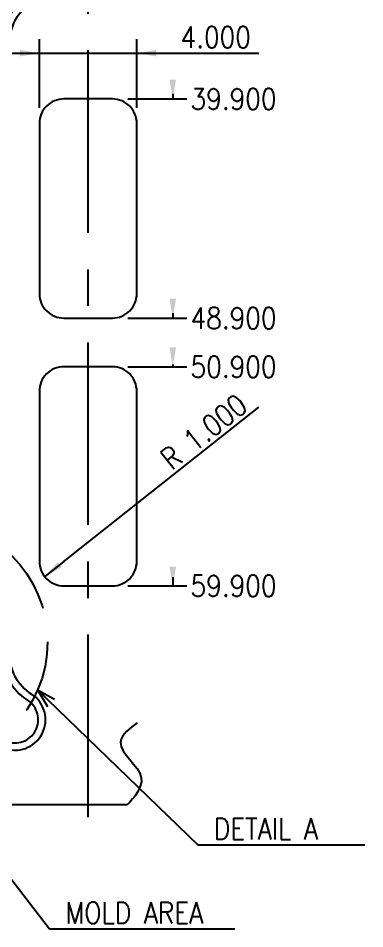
# Model space of a CAD drawing. Extents: x -105 to 405, y -68 to 126.
# Drawn here: x 293.43 to 307.67, y 26.09 to 63.49 of the extents above; entities that cross this region are included whole.
import ezdxf

# ---------------------------------------------------------------- set-up
doc = ezdxf.new("R2010")
doc.units = 0
for name, pattern in [('CENTER', [12, 7.5, -1.5, 1.5, -1.5]), ('DASHED', [4.5, 3, -1.5]), ('PHANTOM', [15, 7.5, -1.5, 1.5, -1.5, 1.5, -1.5])]:
    doc.linetypes.add(name, pattern=pattern)
doc.layers.add('2', color=7, linetype='CONTINUOUS')
doc.layers.add('2D', color=4, linetype='CONTINUOUS')
doc.styles.get("Standard").update_dxf_attribs({"font": 'ROMANS', "bigfont": 'EXTFONT2'})

msp = doc.modelspace()

# ---------------------------------------------------------------- linework, layer by layer
at = {"layer": '2', "linetype": 'CONTINUOUS'}
msp.add_lwpolyline([(297.9078, 31.1749), (234.8045, 31.1749), (233.8045, 32.1749), (233.8045, 40.1749), (234.8045, 40.1749, 0.4142136), (235.8045, 41.1749), (235.8045, 48.1749, 0.4142136), (234.8045, 49.1749), (233.8045, 49.1749), (233.8045, 51.1749), (234.8045, 51.1749, 0.4142136), (235.8045, 52.1749), (235.8045, 59.1749, 0.4142136), (234.8045, 60.1749), (233.8045, 60.1749), (233.8045, 70.1749)], format="xyb", dxfattribs=at)
for points in [[(298.3045, 52.1749), (298.3045, 59.1749, 0.4142136), (297.3045, 60.1749), (295.3045, 60.1749, 0.4142136), (294.3045, 59.1749), (294.3045, 52.1749, 0.4142136), (295.3045, 51.1749), (297.3045, 51.1749, 0.4142136)], [(298.3045, 41.1749), (298.3045, 48.1749, 0.4142136), (297.3045, 49.1749), (295.3045, 49.1749, 0.4142136), (294.3045, 48.1749), (294.3045, 41.1749, 0.4142136), (295.3045, 40.1749), (297.3045, 40.1749, 0.4142136)]]:
    msp.add_lwpolyline(points, format="xyb", close=True, dxfattribs=at)
at = {"layer": '2D', "color": 7, "linetype": 'CENTER'}
msp.add_line((296.3045, 30.6749), (296.3045, 101.6749), dxfattribs=at)
at = {"layer": '2D', "color": 7, "linetype": 'CONTINUOUS'}
for p, q in [((294.3045, 59.8099), (294.3045, 62.6289)), ((298.3045, 59.8099), (298.3045, 62.6289)), ((292.717, 62.0574), (299.892, 62.0574)), ((298.3045, 62.0574), (303.3221, 62.0574)), ((299.7828, 60.3813), (299.7828, 60.1749)), ((297.9395, 60.1749), (300.3543, 60.1749)), ((299.7828, 51.3835), (299.7828, 51.1749)), ((297.9395, 51.1749), (300.3543, 51.1749)), ((297.9395, 49.1749), (300.3543, 49.1749)), ((299.7828, 49.2664), (299.7828, 49.1749)), ((295.3045, 41.1749), (303.3112, 47.518)), ((295.3045, 41.1749), (294.5206, 40.554)), ((299.7828, 40.5332), (299.7828, 40.1749)), ((297.9395, 40.1749), (300.3543, 40.1749)), ((294.2303, 35.9004), (300.8127, 29.5416)), ((288.8719, 33.6728), (294.7156, 26.0867)), ((300.8127, 29.5416), (307.6704, 29.5416)), ((294.7156, 26.0867), (302.3257, 26.0867))]:
    msp.add_line(p, q, dxfattribs=at)
at = {"layer": '2D', "linetype": 'CONTINUOUS'}
for q in [(294.9217, 35.517), (294.6374, 35.2227)]:
    msp.add_line((294.2303, 35.9004), q, dxfattribs=at)
at = {"layer": '2D', "color": 3, "linetype": 'PHANTOM'}
for points in [[(237.0545, 62.4363, 0.2559241), (236.1314, 64.1216, -0.5477226), (236.1314, 66.2282, 0.2559241), (237.0545, 67.9135), (237.0545, 92.9363, 0.2559241), (236.1314, 94.6216, -0.9166595), (237.2852, 96.8288, 0.0990195), (238.0545, 96.6749), (292.0545, 96.6749, 0.0990195), (292.8237, 96.8288, -0.9166595), (293.9776, 94.6216, 0.2559241), (293.0545, 92.9363), (293.0545, 67.9135, 0.2559241), (293.9776, 66.2282, -0.5477226), (293.9776, 64.1216, 0.2559241), (293.0545, 62.4363), (293.0545, 37.4135, 0.2559241), (293.9776, 35.7282, -0.9166595), (292.8237, 33.5211, 0.0990195), (292.0545, 33.6749), (238.0545, 33.6749, 0.0990195), (237.2852, 33.5211, -0.9166595), (236.1314, 35.7282, 0.2559241), (237.0545, 37.4135)], [(237.3545, 62.4363, 0.2559241), (236.2929, 64.3744, -0.5477226), (236.2929, 65.9755, 0.2559241), (237.3545, 67.9135), (237.3545, 92.9363, 0.2559241), (236.2929, 94.8744, -0.9166595), (237.1699, 96.5519, 0.0990195), (238.0545, 96.3749), (292.0545, 96.3749, 0.0990195), (292.9391, 96.5519, -0.9166595), (293.816, 94.8744, 0.2559241), (292.7545, 92.9363), (292.7545, 67.9135, 0.2559241), (293.816, 65.9755, -0.5477226), (293.816, 64.3744, 0.2559241), (292.7545, 62.4363), (292.7545, 37.4135, 0.2559241), (293.816, 35.4755, -0.9166595), (292.9391, 33.798, 0.0990195), (292.0545, 33.9749), (238.0545, 33.9749, 0.0990195), (237.1699, 33.798, -0.9166595), (236.2929, 35.4755, 0.2559241), (237.3545, 37.4135)]]:
    msp.add_lwpolyline(points, format="xyb", close=True, dxfattribs=at)
at = {"layer": '2D', "linetype": 'DASHED'}
msp.add_circle((289.637, 37.8756), 5, dxfattribs=at)
at = {"layer": '2D', "color": 7, "linetype": 'CONTINUOUS', "start_tangent": (-0.8378379, -0.545919), "end_tangent": (-0.6981778, -0.7159244)}
msp.add_spline([(298.3201, 34.5439), (297.6382, 33.7592), (298.4879, 32.2816), (297.9078, 31.1749)], degree=3, dxfattribs=at)
at = {"layer": '2D', "color": 7}
for points in [[(293.5107, 62.1897), (293.5107, 61.9251), (294.3045, 62.0574)], [(299.0982, 61.9251), (299.0982, 62.1897), (298.3045, 62.0574)], [(299.6505, 60.9687), (299.9151, 60.9687), (299.7828, 60.1749)], [(299.6505, 51.9687), (299.9151, 51.9687), (299.7828, 51.1749)], [(299.6505, 49.9687), (299.9151, 49.9687), (299.7828, 49.1749)], [(295.0607, 41.1506), (295.225, 40.9432), (294.5206, 40.554)], [(299.6505, 40.9687), (299.9151, 40.9687), (299.7828, 40.1749)]]:
    msp.add_solid(points, dxfattribs=at)

# ---------------------------------------------------------------- texts
at = {"layer": '2D', "color": 7, "width": 0.857143}
for s, p in [('DETAIL A', (301.4704, 29.7604)), ('MOLD AREA', (295.3757, 26.3055))]:
    msp.add_text(s, height=0.875, dxfattribs=at).set_placement(p)
at = {"layer": '2D', "color": 7, "char_height": 0.875}
for s, insert, attachment_point in [('\\W0.857143;4.000', (301.5471, 62.2762), 8), ('\\W0.857143;39.900', (300.5106, 60.1749), 4), ('\\W0.857143;48.900', (300.5106, 51.1749), 4), ('\\W0.857143;50.900', (300.5106, 49.1749), 4), ('\\W0.857143;59.900', (300.5106, 40.1749), 4)]:
    msp.add_mtext(s, dxfattribs=dict(at, insert=insert, attachment_point=attachment_point))
at = {"layer": '2D', "color": 7, "insert": (301.332, 46.1688), "char_height": 0.875, "attachment_point": 8, "rotation": 38.4}
msp.add_mtext('\\W0.857143;R 1.000', dxfattribs=at)

doc.saveas('drawing.dxf')
